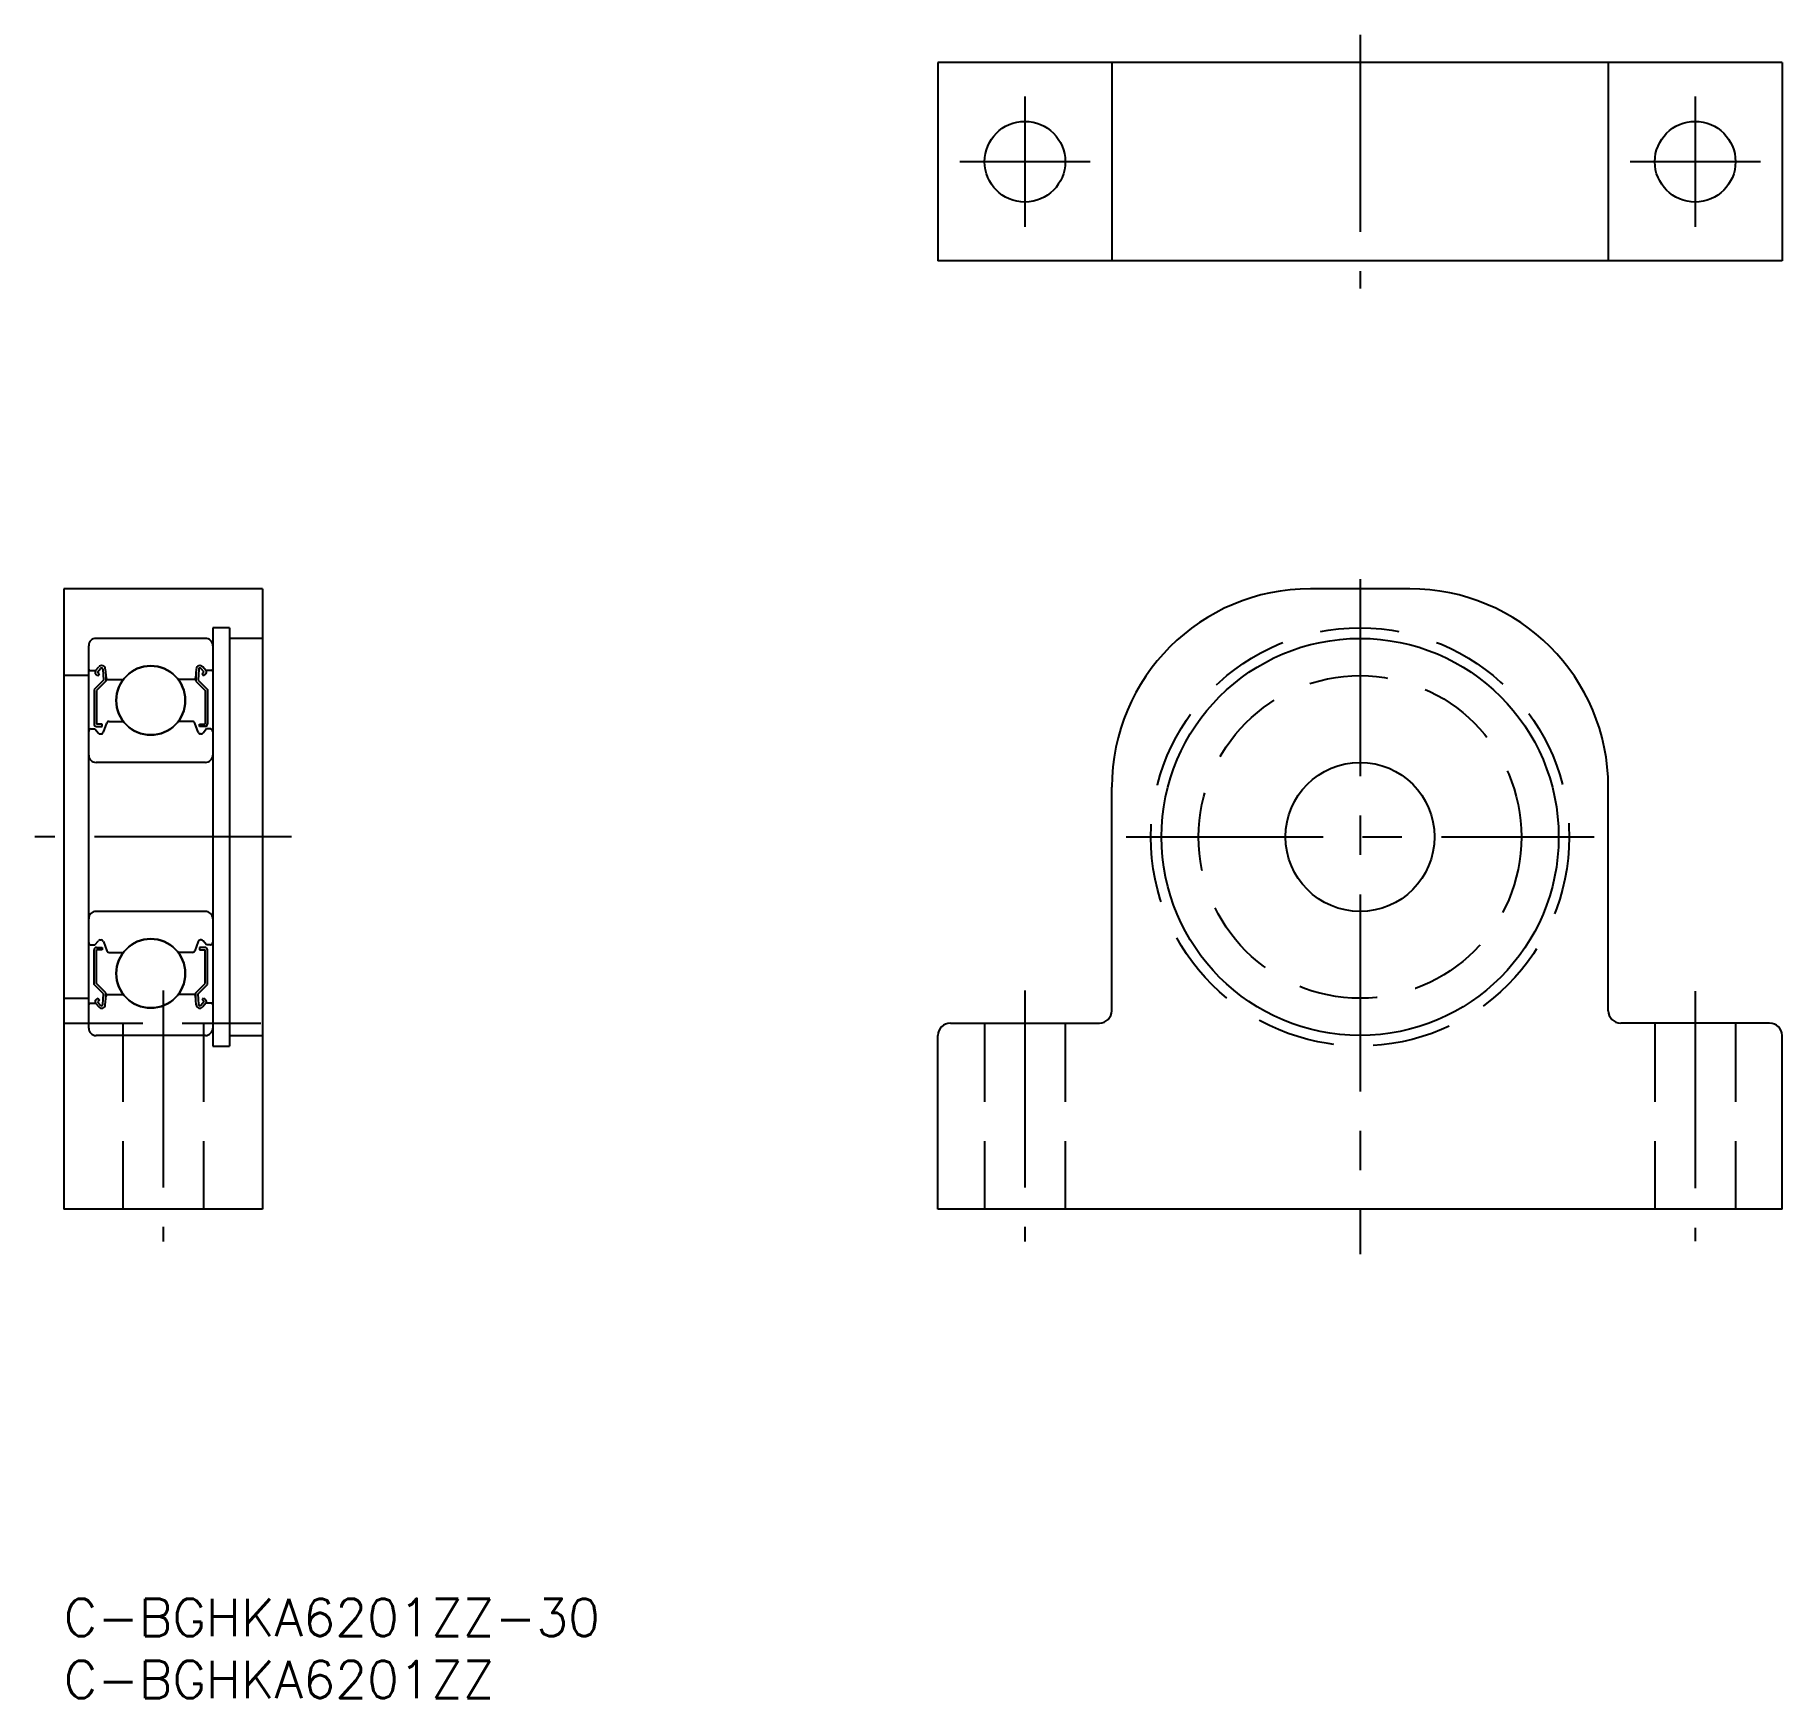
# Model space of a CAD drawing. Extents: x -2 to 138, y -8 to 126.
import ezdxf
from ezdxf.enums import TextEntityAlignment as Align

# ---------------------------------------------------------------- set-up
doc = ezdxf.new("R2010")
doc.units = 0
doc.header["$LTSCALE"] = 0.5
doc.linetypes.add('CENTER', pattern=[50.8, 31.75, -6.35, 6.35, -6.35])
doc.linetypes.add('DASHED', pattern=[19.05, 12.7, -6.35])
doc.layers.get('0').update_dxf_attribs({"linetype": 'CONTINUOUS'})
doc.layers.add('CENTER', color=1, linetype='CENTER')
doc.styles.get("Standard").update_dxf_attribs({"font": 'txt.shx', "height": 3, "bigfont": 'bigfont.shx'})

msp = doc.modelspace()

# ---------------------------------------------------------------- linework, layer by layer
at = {"color": 7, "linetype": 'CONTINUOUS'}
for p, q in [((70.42, 123.8), (70.42, 107.8)), ((138.42, 123.8), (70.42, 123.8)), ((84.42, 123.8), (84.42, 107.8)), ((124.42, 123.8), (124.42, 107.8)), ((138.42, 123.8), (138.42, 107.8)), ((138.42, 107.8), (70.42, 107.8)), ((0, 81.39), (0, 31.39)), ((16, 81.39), (0, 81.39)), ((16, 81.39), (16, 31.39)), ((108.42, 81.39), (100.42, 81.39)), ((12, 78.24), (12, 44.54)), ((13.35, 78.24), (12, 78.24)), ((13.35, 78.24), (13.35, 44.54)), ((2, 45.99), (2, 76.79)), ((11.4, 77.39), (2.6, 77.39)), ((16, 77.39), (13.35, 77.39)), ((2.1, 74.79), (2.56, 74.79)), ((2.56, 74.79), (2.81, 75.09)), ((2.71, 74.66), (2.96, 74.96)), ((2.87, 74.53), (2.71, 74.66)), ((3.14, 74.9), (3.18, 74.02)), ((3.34, 74.92), (3.4, 74.18)), ((10.66, 74.92), (10.6, 74.18)), ((10.86, 74.9), (10.82, 74.02)), ((11.29, 74.66), (11.04, 74.96)), ((11.13, 74.53), (11.29, 74.66)), ((11.44, 74.79), (11.19, 75.09)), ((11.9, 74.79), (11.44, 74.79)), ((2, 74.39), (0, 74.39)), ((3.18, 74.02), (2.43, 73.27)), ((2.43, 73.27), (2.43, 70.49)), ((2.74, 74.38), (2.58, 74.51)), ((3.38, 73.94), (2.63, 73.19)), ((2.63, 73.19), (2.63, 70.49)), ((2.74, 74.38), (2.87, 74.53)), ((3.38, 74.41), (3.38, 73.94)), ((3.5, 74.09), (4.8, 74.09)), ((10.5, 74.09), (9.2, 74.09)), ((10.62, 74.41), (10.62, 73.94)), ((10.62, 73.94), (11.37, 73.19)), ((10.82, 74.02), (11.57, 73.27)), ((11.26, 74.38), (11.13, 74.53)), ((11.26, 74.38), (11.42, 74.51)), ((11.37, 73.19), (11.37, 70.49)), ((11.57, 73.27), (11.57, 70.49)), ((3.08, 70.49), (2.63, 70.49)), ((3.08, 70.29), (3.08, 70.49)), ((3.18, 69.82), (3.45, 70.56)), ((3.64, 70.69), (4.8, 70.69)), ((10.36, 70.69), (9.2, 70.69)), ((10.82, 69.82), (10.55, 70.56)), ((10.92, 70.29), (10.92, 70.49)), ((10.92, 70.49), (11.37, 70.49)), ((2.2, 70.09), (2.5, 70.09)), ((2.5, 70.09), (2.78, 69.76)), ((2.63, 70.29), (3.08, 70.29)), ((2.93, 69.69), (2.99, 69.69)), ((11.37, 70.29), (10.92, 70.29)), ((11.07, 69.69), (11.01, 69.69)), ((11.5, 70.09), (11.22, 69.76)), ((11.8, 70.09), (11.5, 70.09)), ((11.4, 67.39), (2.6, 67.39)), ((84.42, 47.39), (84.42, 65.39)), ((124.42, 47.39), (124.42, 65.39)), ((11.4, 55.39), (2.6, 55.39)), ((2.2, 52.69), (2.5, 52.69)), ((2.43, 49.51), (2.43, 52.29)), ((2.5, 52.69), (2.78, 53.02)), ((2.63, 52.49), (3.08, 52.49)), ((2.63, 49.59), (2.63, 52.29)), ((3.08, 52.29), (2.63, 52.29)), ((2.93, 53.09), (2.99, 53.09)), ((3.08, 52.49), (3.08, 52.29)), ((3.18, 52.96), (3.45, 52.22)), ((3.64, 52.09), (4.8, 52.09)), ((10.36, 52.09), (9.2, 52.09)), ((10.82, 52.96), (10.55, 52.22)), ((10.92, 52.49), (10.92, 52.29)), ((11.37, 52.49), (10.92, 52.49)), ((10.92, 52.29), (11.37, 52.29)), ((11.07, 53.09), (11.01, 53.09)), ((11.5, 52.69), (11.22, 53.02)), ((11.37, 49.59), (11.37, 52.29)), ((11.8, 52.69), (11.5, 52.69)), ((11.57, 49.51), (11.57, 52.29)), ((3.18, 48.76), (2.43, 49.51)), ((3.38, 48.84), (2.63, 49.59)), ((10.62, 48.84), (11.37, 49.59)), ((10.82, 48.76), (11.57, 49.51)), ((0, 48.39), (2, 48.39)), ((2.1, 47.99), (2.56, 47.99)), ((2.56, 47.99), (2.81, 47.69)), ((2.74, 48.4), (2.58, 48.27)), ((2.87, 48.25), (2.71, 48.12)), ((2.71, 48.12), (2.96, 47.82)), ((2.74, 48.4), (2.87, 48.25)), ((3.14, 47.88), (3.18, 48.76)), ((3.34, 47.86), (3.4, 48.6)), ((3.38, 48.37), (3.38, 48.84)), ((3.5, 48.69), (4.8, 48.69)), ((10.5, 48.69), (9.2, 48.69)), ((10.66, 47.86), (10.6, 48.6)), ((10.62, 48.37), (10.62, 48.84)), ((10.86, 47.88), (10.82, 48.76)), ((11.29, 48.12), (11.04, 47.82)), ((11.26, 48.4), (11.13, 48.25)), ((11.13, 48.25), (11.29, 48.12)), ((11.44, 47.99), (11.19, 47.69)), ((11.26, 48.4), (11.42, 48.27)), ((11.9, 47.99), (11.44, 47.99)), ((11.4, 45.39), (2.6, 45.39)), ((13.35, 45.39), (16, 45.39)), ((70.42, 31.39), (70.42, 45.39)), ((71.42, 46.39), (83.42, 46.39)), ((137.42, 46.39), (125.42, 46.39)), ((138.42, 31.39), (138.42, 45.39)), ((12, 44.54), (13.35, 44.54)), ((16, 31.39), (0, 31.39)), ((138.42, 31.39), (70.42, 31.39))]:
    msp.add_line(p, q, dxfattribs=at)
at = {"color": 3, "linetype": 'DASHED'}
for p, q in [((0, 46.39), (16, 46.39)), ((4.75, 46.39), (4.75, 31.39)), ((11.25, 46.39), (11.25, 31.39)), ((74.17, 46.39), (74.17, 31.39)), ((80.67, 46.39), (80.67, 31.39)), ((128.17, 46.39), (128.17, 31.39)), ((134.67, 46.39), (134.67, 31.39))]:
    msp.add_line(p, q, dxfattribs=at)
at = {"color": 7, "linetype": 'CONTINUOUS'}
for centre, radius in [((77.42, 115.8), 3.25), ((131.42, 115.8), 3.25), ((104.42, 61.39), 16), ((7, 72.39), 2.78), ((104.42, 61.39), 6), ((7, 50.39), 2.78)]:
    msp.add_circle(centre, radius, dxfattribs=at)
at = {"color": 3, "linetype": 'DASHED'}
for radius in [16.85, 13]:
    msp.add_circle((104.42, 61.39), radius, dxfattribs=at)
at = {"color": 7, "linetype": 'CONTINUOUS'}
for centre, radius, start, end in [((100.42, 65.39), 16, 90, 180), ((108.42, 65.39), 16, 0, 90), ((2.6, 76.79), 0.6, 90, 180), ((11.4, 76.79), 0.6, 0, 90), ((2.1, 74.89), 0.1, 180, 270), ((2.71, 74.66), 0.2, 140.0012, 230.087), ((3.04, 74.9), 0.3, 4.9968, 140.0012), ((3.04, 74.9), 0.1, 2.8198, 140.0002), ((7, 72.39), 2.78, 90, 270), ((7, 72.39), 2.78, 270, 90), ((10.96, 74.9), 0.3, 39.9988, 175.0032), ((10.96, 74.9), 0.1, 39.9998, 177.1802), ((11.29, 74.66), 0.2, 309.913, 39.9988), ((11.9, 74.89), 0.1, 270, 0), ((3.5, 74.19), 0.1, 184.9968, 270), ((10.5, 74.19), 0.1, 270, 355.0032), ((2.63, 70.49), 0.2, 180, 270), ((3.64, 70.49), 0.2, 90, 159.9916), ((10.36, 70.49), 0.2, 20.0084, 90), ((11.37, 70.49), 0.2, 270, 0), ((2.2, 69.89), 0.2, 90, 180), ((2.93, 69.89), 0.2, 219.9952, 270), ((2.99, 69.89), 0.2, 270, 339.9916), ((11.01, 69.89), 0.2, 200.0084, 270), ((11.07, 69.89), 0.2, 270, 320.0048), ((11.8, 69.89), 0.2, 0, 90), ((2.6, 67.99), 0.6, 180, 270), ((11.4, 67.99), 0.6, 270, 0), ((2.6, 54.79), 0.6, 90, 180), ((11.4, 54.79), 0.6, 0, 90), ((2.2, 52.89), 0.2, 180, 270), ((2.63, 52.29), 0.2, 90, 180), ((2.93, 52.89), 0.2, 90, 140.0048), ((2.99, 52.89), 0.2, 20.0084, 90), ((3.64, 52.29), 0.2, 200.0084, 270), ((7, 50.39), 2.78, 90, 270), ((7, 50.39), 2.78, 270, 90), ((10.36, 52.29), 0.2, 270, 339.9916), ((11.01, 52.89), 0.2, 90, 159.9916), ((11.07, 52.89), 0.2, 39.9952, 90), ((11.37, 52.29), 0.2, 0, 90), ((11.8, 52.89), 0.2, 270, 0), ((2.1, 47.89), 0.1, 90, 180), ((2.71, 48.12), 0.2, 129.913, 219.9988), ((3.04, 47.89), 0.3, 219.9988, 355.0032), ((3.04, 47.89), 0.1, 219.9998, 357.1802), ((3.5, 48.59), 0.1, 90, 175.0032), ((10.5, 48.59), 0.1, 4.9968, 90), ((10.96, 47.89), 0.3, 184.9968, 320.0012), ((10.96, 47.89), 0.1, 182.8198, 320.0002), ((11.29, 48.12), 0.2, 320.0012, 50.087), ((11.9, 47.89), 0.1, 0, 90), ((83.42, 47.39), 1, 270, 0), ((125.42, 47.39), 1, 180, 270), ((2.6, 45.99), 0.6, 180, 270), ((11.4, 45.99), 0.6, 270, 0), ((71.42, 45.39), 1, 90, 180), ((137.42, 45.39), 1, 0, 90)]:
    msp.add_arc(centre, radius, start, end, dxfattribs=at)
at = {"layer": 'CENTER', "color": 1, "linetype": 'CENTER'}
for p, q in [((104.42, 126.02), (104.42, 105.59)), ((77.42, 121.05), (77.42, 110.55)), ((131.42, 121.05), (131.42, 110.55)), ((82.67, 115.8), (72.17, 115.8)), ((136.67, 115.8), (126.17, 115.8)), ((104.42, 82.16), (104.42, 27.77)), ((18.33, 61.39), (-2.33, 61.39)), ((85.57, 61.39), (123.27, 61.39)), ((8, 49.01), (8, 28.78)), ((77.42, 49.01), (77.42, 28.78)), ((131.42, 48.95), (131.42, 28.83))]:
    msp.add_line(p, q, dxfattribs=at)

# ---------------------------------------------------------------- texts
at = {"color": 7, "linetype": 'CONTINUOUS'}
for s, p in [('C-BGHKA6201ZZ-30', (0, 0)), ('C-BGHKA6201ZZ', (0, -5))]:
    msp.add_text(s, height=3, dxfattribs=at).set_placement(p, align=Align.TOP_LEFT)

doc.saveas('drawing.dxf')
